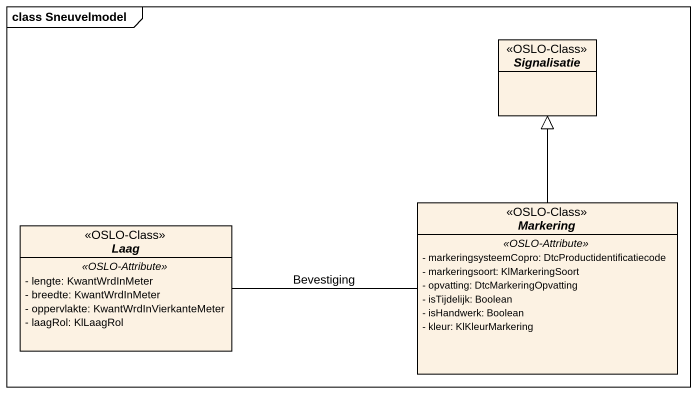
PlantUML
@startuml
mainframe class Sneuvelmodel
hide circle
hide empty members
skinparam classAttributeIconSize 0
abstract class Signalisatie <<OSLO-Class>>
abstract class Markering <<OSLO-Class>> {
  .. <<OSLO-Attribute>> ..
  - markeringsysteemCopro: DtcProductidentificatiecode
  - markeringsoort: KlMarkeringSoort
  - opvatting: DtcMarkeringOpvatting
  - isTijdelijk: Boolean
  - isHandwerk: Boolean
  - kleur: KlKleurMarkering
}
abstract class Laag <<OSLO-Class>> {
  .. <<OSLO-Attribute>> ..
  - lengte: KwantWrdInMeter
  - breedte: KwantWrdInMeter
  - oppervlakte: KwantWrdInVierkanteMeter
  - laagRol: KlLaagRol
}
Markering -up-|> Signalisatie
Markering -left- Laag : Bevestiging
@enduml
